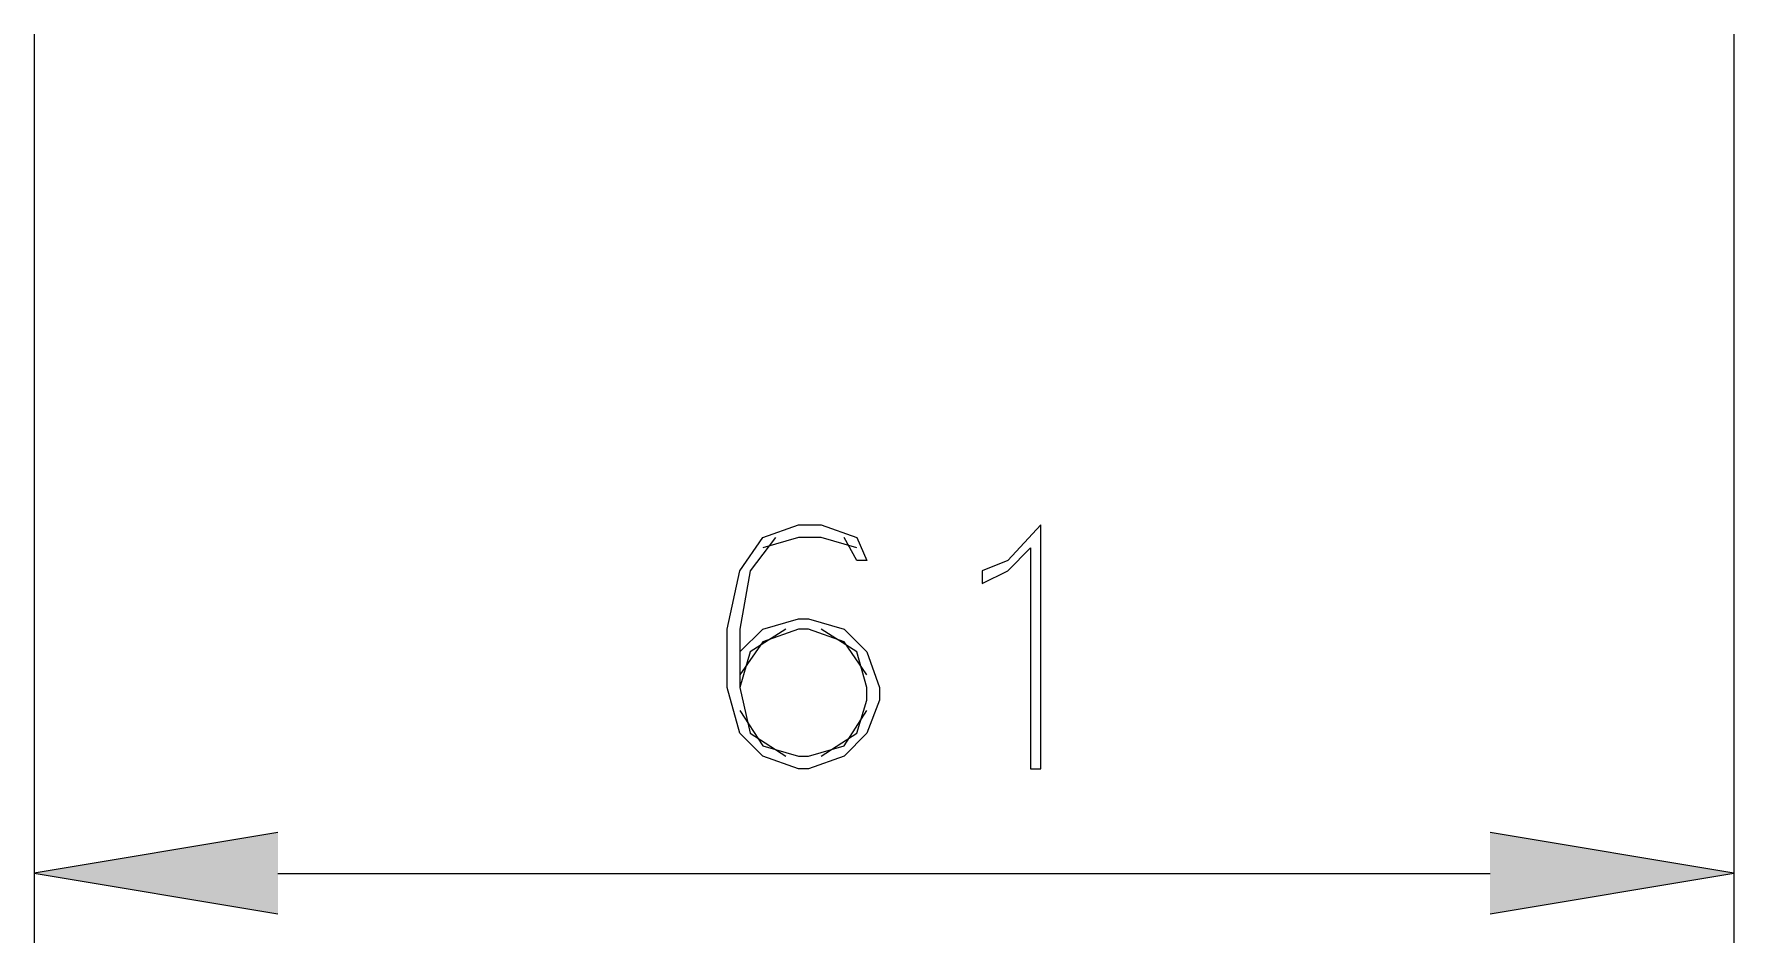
# Model space of a CAD drawing. Header units: inches. Extents: x 0.54 to 10.46, y 0.74 to 7.76.
# Drawn here: x 8.131 to 9.093, y 4.571 to 5.086 of the extents above; entities that cross this region are included whole.
import ezdxf

# ---------------------------------------------------------------- set-up
doc = ezdxf.new("R2010")
doc.units = ezdxf.units.IN
doc.header["$MEASUREMENT"] = 0

# ---------------------------------------------------------------- blocks, each defined once
blk = doc.blocks.new('block 119')
at = {"true_color": 0xffffff}
h = blk.add_hatch(color=7, dxfattribs=at)
h.dxf.hatch_style = 2
h.paths.add_polyline_path([(8.26899, 4.6334), (8.13095, 4.61039), (8.26899, 4.58739)])
h = blk.add_hatch(color=7, dxfattribs=at)
h.dxf.hatch_style = 2
h.paths.add_polyline_path([(8.95531, 4.58739), (9.09337, 4.61039), (8.95531, 4.6334)])
at = {"color": 7, "lineweight": 25, "true_color": 0xffffff}
for points in [[(8.13093, 5.08555), (8.13093, 4.57094)], [(9.09337, 5.08555), (9.09337, 4.57094)], [(8.53059, 4.7357), (8.54354, 4.74865), (8.56367, 4.75439), (8.56941, 4.75439), (8.58954, 4.74865), (8.60249, 4.7357), (8.60968, 4.71557), (8.60968, 4.70838), (8.60249, 4.68968), (8.58954, 4.67673), (8.56941, 4.66954), (8.56367, 4.66954), (8.54354, 4.67673), (8.53059, 4.68968), (8.5234, 4.71557), (8.5234, 4.74865), (8.53059, 4.78171), (8.54354, 4.80041), (8.56367, 4.8076), (8.5766, 4.8076), (8.59673, 4.80041), (8.60249, 4.78747), (8.59673, 4.78747), (8.58954, 4.80041)], [(8.69515, 4.66954), (8.7009, 4.66954), (8.7009, 4.8076), (8.6822, 4.78747), (8.66782, 4.78171), (8.66782, 4.77452), (8.6822, 4.78171), (8.69515, 4.79466), (8.69515, 4.66954)], [(8.55073, 4.80041), (8.53635, 4.78171), (8.53059, 4.74865), (8.53059, 4.71557), (8.53635, 4.68968), (8.55648, 4.67673)], [(8.59673, 4.79466), (8.5766, 4.80041), (8.56367, 4.80041), (8.54354, 4.79466)], [(8.60249, 4.72276), (8.58954, 4.74146), (8.56941, 4.74865), (8.56367, 4.74865), (8.54354, 4.74146), (8.53059, 4.72276)], [(8.55648, 4.74865), (8.53635, 4.7357), (8.53059, 4.71557)], [(8.5766, 4.67673), (8.59673, 4.68968), (8.60249, 4.70838), (8.60249, 4.71557), (8.59673, 4.7357), (8.5766, 4.74865)], [(8.53059, 4.70262), (8.54354, 4.68249), (8.56367, 4.67673), (8.56941, 4.67673), (8.58954, 4.68249), (8.60249, 4.70262)], [(8.26899, 4.61037), (8.95531, 4.61037)]]:
    blk.add_lwpolyline(points, dxfattribs=at)
at = {"lineweight": 0}
for points in [[(8.26899, 4.6334), (8.13095, 4.61039), (8.26899, 4.58739)], [(8.95531, 4.58739), (9.09337, 4.61039), (8.95531, 4.6334)]]:
    blk.add_lwpolyline(points, dxfattribs=at)

msp = doc.modelspace()

# ---------------------------------------------------------------- block references
msp.add_blockref('block 119', (0, 0))

doc.saveas('drawing.dxf')
